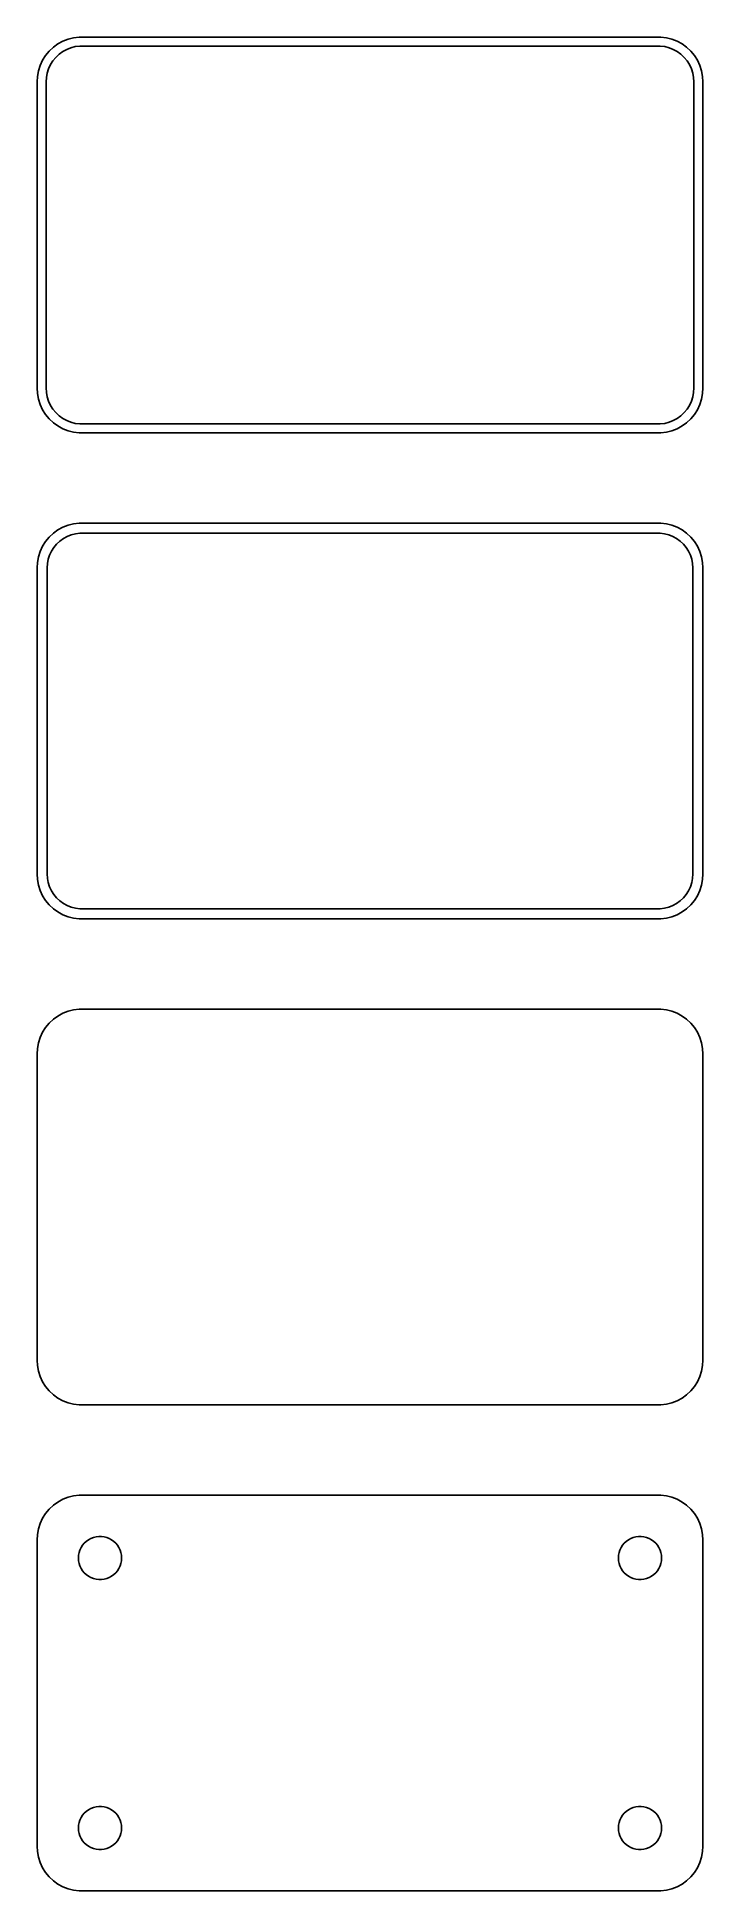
# Model space of a CAD drawing. Header units: metres. Extents: x -37 to 37, y 140 to 346.
import ezdxf

# ---------------------------------------------------------------- set-up
doc = ezdxf.new("R2010")
doc.units = ezdxf.units.M

msp = doc.modelspace()

# ---------------------------------------------------------------- linework, layer by layer
for p, q in [((-35.6448, 344.423), (-36.0451, 343.939)), ((-35.1871, 344.853), (-35.6448, 344.423)), ((-34.6791, 345.222), (-35.1871, 344.853)), ((-34.9159, 343.738), (-34.5497, 344.082)), ((-34.1289, 345.524), (-34.6791, 345.222)), ((-34.5497, 344.082), (-34.1433, 344.377)), ((-34.1433, 344.377), (-33.7031, 344.619)), ((-33.5451, 345.755), (-34.1289, 345.524)), ((-33.7031, 344.619), (-33.2361, 344.804)), ((-32.9369, 345.911), (-33.5451, 345.755)), ((-33.2361, 344.804), (-32.7495, 344.929)), ((-32.3139, 345.99), (-32.9369, 345.911)), ((-32.7495, 344.929), (-32.2512, 344.992)), ((32.3139, 345.99), (-32.3139, 345.99)), ((-32.2512, 344.992), (32.2512, 344.992)), ((32.2512, 344.992), (32.7495, 344.929)), ((32.9369, 345.911), (32.3139, 345.99)), ((32.7495, 344.929), (33.2361, 344.804)), ((33.5451, 345.755), (32.9369, 345.911)), ((33.2361, 344.804), (33.7031, 344.619)), ((34.1289, 345.524), (33.5451, 345.755)), ((33.7031, 344.619), (34.1433, 344.377)), ((34.6791, 345.222), (34.1289, 345.524)), ((34.1433, 344.377), (34.5497, 344.082)), ((34.5497, 344.082), (34.9159, 343.738)), ((35.1871, 344.853), (34.6791, 345.222)), ((35.6448, 344.423), (35.1871, 344.853)), ((36.0451, 343.939), (35.6448, 344.423)), ((-36.8429, 342.243), (-36.9606, 341.627)), ((-36.6489, 342.841), (-36.8429, 342.243)), ((-36.3815, 343.409), (-36.6489, 342.841)), ((-36.0451, 343.939), (-36.3815, 343.409)), ((-35.9685, 341.501), (-35.8743, 341.995)), ((-35.8743, 341.995), (-35.7191, 342.472)), ((-35.7191, 342.472), (-35.5052, 342.927)), ((-35.5052, 342.927), (-35.2361, 343.351)), ((-35.2361, 343.351), (-34.9159, 343.738)), ((34.9159, 343.738), (35.2361, 343.351)), ((35.2361, 343.351), (35.5052, 342.927)), ((35.5052, 342.927), (35.7191, 342.472)), ((35.7191, 342.472), (35.8743, 341.995)), ((35.8743, 341.995), (35.9685, 341.501)), ((36.3815, 343.409), (36.0451, 343.939)), ((36.6489, 342.841), (36.3815, 343.409)), ((36.8429, 342.243), (36.6489, 342.841)), ((36.9606, 341.627), (36.8429, 342.243)), ((-36.9606, 341.627), (-37, 341)), ((-37, 341), (-37, 307)), ((-36, 341), (-35.9685, 341.501)), ((-36, 307), (-36, 341)), ((35.9685, 341.501), (36, 341)), ((36, 341), (36, 307)), ((37, 341), (36.9606, 341.627)), ((37, 307), (37, 341)), ((-37, 307), (-36.9606, 306.373)), ((-35.9685, 306.499), (-36, 307)), ((36, 307), (35.9685, 306.499)), ((36.9606, 306.373), (37, 307)), ((-36.9606, 306.373), (-36.8429, 305.757)), ((-36.8429, 305.757), (-36.6489, 305.159)), ((-36.6489, 305.159), (-36.3815, 304.591)), ((-35.8743, 306.005), (-35.9685, 306.499)), ((-35.7191, 305.528), (-35.8743, 306.005)), ((-35.5052, 305.073), (-35.7191, 305.528)), ((-35.2361, 304.649), (-35.5052, 305.073)), ((35.5052, 305.073), (35.2361, 304.649)), ((35.7191, 305.528), (35.5052, 305.073)), ((35.8743, 306.005), (35.7191, 305.528)), ((35.9685, 306.499), (35.8743, 306.005)), ((36.3815, 304.591), (36.6489, 305.159)), ((36.6489, 305.159), (36.8429, 305.757)), ((36.8429, 305.757), (36.9606, 306.373)), ((-36.3815, 304.591), (-36.0451, 304.061)), ((-36.0451, 304.061), (-35.6448, 303.577)), ((-35.6448, 303.577), (-35.1871, 303.147)), ((-34.9159, 304.262), (-35.2361, 304.649)), ((-35.1871, 303.147), (-34.6791, 302.778)), ((-34.5497, 303.918), (-34.9159, 304.262)), ((-34.1433, 303.623), (-34.5497, 303.918)), ((-33.7031, 303.381), (-34.1433, 303.623)), ((-33.2361, 303.196), (-33.7031, 303.381)), ((-32.7495, 303.071), (-33.2361, 303.196)), ((-32.2512, 303.008), (-32.7495, 303.071)), ((32.2512, 303.008), (-32.2512, 303.008)), ((32.7495, 303.071), (32.2512, 303.008)), ((33.2361, 303.196), (32.7495, 303.071)), ((33.7031, 303.381), (33.2361, 303.196)), ((34.1433, 303.623), (33.7031, 303.381)), ((34.5497, 303.918), (34.1433, 303.623)), ((34.9159, 304.262), (34.5497, 303.918)), ((34.6791, 302.778), (35.1871, 303.147)), ((35.2361, 304.649), (34.9159, 304.262)), ((35.1871, 303.147), (35.6448, 303.577)), ((35.6448, 303.577), (36.0451, 304.061)), ((36.0451, 304.061), (36.3815, 304.591)), ((-34.6791, 302.778), (-34.1289, 302.476)), ((-34.1289, 302.476), (-33.5451, 302.245)), ((-33.5451, 302.245), (-32.9369, 302.089)), ((-32.9369, 302.089), (-32.3139, 302.01)), ((-32.3139, 302.01), (32.3139, 302.01)), ((32.3139, 302.01), (32.9369, 302.089)), ((32.9369, 302.089), (33.5451, 302.245)), ((33.5451, 302.245), (34.1289, 302.476)), ((34.1289, 302.476), (34.6791, 302.778)), ((-35.1871, 290.853), (-35.6448, 290.423)), ((-34.6791, 291.222), (-35.1871, 290.853)), ((-34.1289, 291.524), (-34.6791, 291.222)), ((-33.5451, 291.755), (-34.1289, 291.524)), ((-34.0751, 290.27), (-33.6489, 290.504)), ((-33.6489, 290.504), (-33.1967, 290.683)), ((-32.9369, 291.911), (-33.5451, 291.755)), ((-33.1967, 290.683), (-32.7256, 290.804)), ((-32.3139, 291.99), (-32.9369, 291.911)), ((-32.7256, 290.804), (-32.2432, 290.865)), ((32.3139, 291.99), (-32.3139, 291.99)), ((-32.2432, 290.865), (32.2432, 290.865)), ((32.2432, 290.865), (32.7256, 290.804)), ((32.9369, 291.911), (32.3139, 291.99)), ((32.7256, 290.804), (33.1967, 290.683)), ((33.5451, 291.755), (32.9369, 291.911)), ((33.1967, 290.683), (33.6489, 290.504)), ((34.1289, 291.524), (33.5451, 291.755)), ((33.6489, 290.504), (34.0751, 290.27)), ((34.6791, 291.222), (34.1289, 291.524)), ((35.1871, 290.853), (34.6791, 291.222)), ((35.6448, 290.423), (35.1871, 290.853)), ((-36.6489, 288.841), (-36.8429, 288.243)), ((-36.3815, 289.409), (-36.6489, 288.841)), ((-36.0451, 289.939), (-36.3815, 289.409)), ((-35.6448, 290.423), (-36.0451, 289.939)), ((-35.751, 287.963), (-35.6007, 288.426)), ((-35.6007, 288.426), (-35.3936, 288.866)), ((-35.3936, 288.866), (-35.133, 289.276)), ((-35.133, 289.276), (-34.823, 289.651)), ((-34.823, 289.651), (-34.4685, 289.984)), ((-34.4685, 289.984), (-34.0751, 290.27)), ((34.0751, 290.27), (34.4685, 289.984)), ((34.4685, 289.984), (34.823, 289.651)), ((34.823, 289.651), (35.133, 289.276)), ((35.133, 289.276), (35.3936, 288.866)), ((35.3936, 288.866), (35.6007, 288.426)), ((35.6007, 288.426), (35.751, 287.963)), ((36.0451, 289.939), (35.6448, 290.423)), ((36.3815, 289.409), (36.0451, 289.939)), ((36.6489, 288.841), (36.3815, 289.409)), ((36.8429, 288.243), (36.6489, 288.841)), ((-36.9606, 287.627), (-37, 287)), ((-37, 287), (-37, 253)), ((-36.8429, 288.243), (-36.9606, 287.627)), ((-35.8726, 287), (-35.8421, 287.485)), ((-35.8726, 253), (-35.8726, 287)), ((-35.8421, 287.485), (-35.751, 287.963)), ((35.751, 287.963), (35.8421, 287.485)), ((35.8421, 287.485), (35.8726, 287)), ((35.8726, 287), (35.8726, 253)), ((36.9606, 287.627), (36.8429, 288.243)), ((37, 287), (36.9606, 287.627)), ((37, 253), (37, 287)), ((-37, 253), (-36.9606, 252.373)), ((-36.9606, 252.373), (-36.8429, 251.757)), ((-36.8429, 251.757), (-36.6489, 251.159)), ((-35.8421, 252.515), (-35.8726, 253)), ((-35.751, 252.037), (-35.8421, 252.515)), ((-35.6007, 251.574), (-35.751, 252.037)), ((-35.3936, 251.134), (-35.6007, 251.574)), ((35.6007, 251.574), (35.3936, 251.134)), ((35.751, 252.037), (35.6007, 251.574)), ((35.8421, 252.515), (35.751, 252.037)), ((35.8726, 253), (35.8421, 252.515)), ((36.6489, 251.159), (36.8429, 251.757)), ((36.8429, 251.757), (36.9606, 252.373)), ((36.9606, 252.373), (37, 253)), ((-36.6489, 251.159), (-36.3815, 250.591)), ((-36.3815, 250.591), (-36.0451, 250.061)), ((-36.0451, 250.061), (-35.6448, 249.577)), ((-35.6448, 249.577), (-35.1871, 249.147)), ((-35.133, 250.724), (-35.3936, 251.134)), ((-34.823, 250.349), (-35.133, 250.724)), ((-34.4685, 250.016), (-34.823, 250.349)), ((-34.0751, 249.73), (-34.4685, 250.016)), ((-33.6489, 249.496), (-34.0751, 249.73)), ((-33.1967, 249.317), (-33.6489, 249.496)), ((-32.7256, 249.196), (-33.1967, 249.317)), ((33.1967, 249.317), (32.7256, 249.196)), ((33.6489, 249.496), (33.1967, 249.317)), ((34.0751, 249.73), (33.6489, 249.496)), ((34.4685, 250.016), (34.0751, 249.73)), ((34.823, 250.349), (34.4685, 250.016)), ((35.133, 250.724), (34.823, 250.349)), ((35.3936, 251.134), (35.133, 250.724)), ((35.1871, 249.147), (35.6448, 249.577)), ((35.6448, 249.577), (36.0451, 250.061)), ((36.0451, 250.061), (36.3815, 250.591)), ((36.3815, 250.591), (36.6489, 251.159)), ((-35.1871, 249.147), (-34.6791, 248.778)), ((-34.6791, 248.778), (-34.1289, 248.476)), ((-34.1289, 248.476), (-33.5451, 248.245)), ((-33.5451, 248.245), (-32.9369, 248.089)), ((-32.9369, 248.089), (-32.3139, 248.01)), ((-32.2432, 249.135), (-32.7256, 249.196)), ((-32.3139, 248.01), (32.3139, 248.01)), ((32.2432, 249.135), (-32.2432, 249.135)), ((32.7256, 249.196), (32.2432, 249.135)), ((32.3139, 248.01), (32.9369, 248.089)), ((32.9369, 248.089), (33.5451, 248.245)), ((33.5451, 248.245), (34.1289, 248.476)), ((34.1289, 248.476), (34.6791, 248.778)), ((34.6791, 248.778), (35.1871, 249.147)), ((-34.6791, 237.222), (-35.1871, 236.853)), ((-34.1289, 237.524), (-34.6791, 237.222)), ((-33.5451, 237.755), (-34.1289, 237.524)), ((-32.9369, 237.911), (-33.5451, 237.755)), ((-32.3139, 237.99), (-32.9369, 237.911)), ((32.3139, 237.99), (-32.3139, 237.99)), ((32.9369, 237.911), (32.3139, 237.99)), ((33.5451, 237.755), (32.9369, 237.911)), ((34.1289, 237.524), (33.5451, 237.755)), ((34.6791, 237.222), (34.1289, 237.524)), ((35.1871, 236.853), (34.6791, 237.222)), ((-36.6489, 234.841), (-36.8429, 234.243)), ((-36.3815, 235.409), (-36.6489, 234.841)), ((-36.0451, 235.939), (-36.3815, 235.409)), ((-35.6448, 236.423), (-36.0451, 235.939)), ((-35.1871, 236.853), (-35.6448, 236.423)), ((35.6448, 236.423), (35.1871, 236.853)), ((36.0451, 235.939), (35.6448, 236.423)), ((36.3815, 235.409), (36.0451, 235.939)), ((36.6489, 234.841), (36.3815, 235.409)), ((36.8429, 234.243), (36.6489, 234.841)), ((-36.9606, 233.627), (-37, 233)), ((-37, 233), (-37, 199)), ((-36.8429, 234.243), (-36.9606, 233.627)), ((36.9606, 233.627), (36.8429, 234.243)), ((37, 233), (36.9606, 233.627)), ((37, 199), (37, 233)), ((-37, 199), (-36.9606, 198.373)), ((-36.9606, 198.373), (-36.8429, 197.757)), ((-36.8429, 197.757), (-36.6489, 197.159)), ((36.6489, 197.159), (36.8429, 197.757)), ((36.8429, 197.757), (36.9606, 198.373)), ((36.9606, 198.373), (37, 199)), ((-36.6489, 197.159), (-36.3815, 196.591)), ((-36.3815, 196.591), (-36.0451, 196.061)), ((-36.0451, 196.061), (-35.6448, 195.577)), ((35.6448, 195.577), (36.0451, 196.061)), ((36.0451, 196.061), (36.3815, 196.591)), ((36.3815, 196.591), (36.6489, 197.159)), ((-35.6448, 195.577), (-35.1871, 195.147)), ((-35.1871, 195.147), (-34.6791, 194.778)), ((-34.6791, 194.778), (-34.1289, 194.476)), ((-34.1289, 194.476), (-33.5451, 194.245)), ((-33.5451, 194.245), (-32.9369, 194.089)), ((-32.9369, 194.089), (-32.3139, 194.01)), ((-32.3139, 194.01), (32.3139, 194.01)), ((32.3139, 194.01), (32.9369, 194.089)), ((32.9369, 194.089), (33.5451, 194.245)), ((33.5451, 194.245), (34.1289, 194.476)), ((34.1289, 194.476), (34.6791, 194.778)), ((34.6791, 194.778), (35.1871, 195.147)), ((35.1871, 195.147), (35.6448, 195.577)), ((-34.1289, 183.524), (-34.6791, 183.222)), ((-33.5451, 183.755), (-34.1289, 183.524)), ((-32.9369, 183.911), (-33.5451, 183.755)), ((-32.3139, 183.99), (-32.9369, 183.911)), ((32.3139, 183.99), (-32.3139, 183.99)), ((32.9369, 183.911), (32.3139, 183.99)), ((33.5451, 183.755), (32.9369, 183.911)), ((34.1289, 183.524), (33.5451, 183.755)), ((34.6791, 183.222), (34.1289, 183.524)), ((-36.3815, 181.409), (-36.6489, 180.841)), ((-36.0451, 181.939), (-36.3815, 181.409)), ((-35.6448, 182.423), (-36.0451, 181.939)), ((-35.1871, 182.853), (-35.6448, 182.423)), ((-34.6791, 183.222), (-35.1871, 182.853)), ((35.1871, 182.853), (34.6791, 183.222)), ((35.6448, 182.423), (35.1871, 182.853)), ((36.0451, 181.939), (35.6448, 182.423)), ((36.3815, 181.409), (36.0451, 181.939)), ((36.6489, 180.841), (36.3815, 181.409)), ((-36.9606, 179.627), (-37, 179)), ((-36.8429, 180.243), (-36.9606, 179.627)), ((-36.6489, 180.841), (-36.8429, 180.243)), ((-31.0219, 179.172), (-30.7416, 179.283)), ((-30.7416, 179.283), (-30.4497, 179.357)), ((-30.4497, 179.357), (-30.1507, 179.395)), ((-30.1507, 179.395), (-29.8493, 179.395)), ((-29.8493, 179.395), (-29.5503, 179.357)), ((-29.5503, 179.357), (-29.2583, 179.283)), ((-29.2583, 179.283), (-28.9781, 179.172)), ((28.9781, 179.172), (29.2583, 179.283)), ((29.2583, 179.283), (29.5503, 179.357)), ((29.5503, 179.357), (29.8493, 179.395)), ((29.8493, 179.395), (30.1507, 179.395)), ((30.1507, 179.395), (30.4497, 179.357)), ((30.4497, 179.357), (30.7416, 179.283)), ((30.7416, 179.283), (31.0219, 179.172)), ((36.8429, 180.243), (36.6489, 180.841)), ((36.9606, 179.627), (36.8429, 180.243)), ((37, 179), (36.9606, 179.627)), ((-37, 179), (-37, 145)), ((-32.4, 177), (-32.3811, 177.301)), ((-32.3811, 177.301), (-32.3246, 177.597)), ((-32.3246, 177.597), (-32.2315, 177.883)), ((-32.2315, 177.883), (-32.1031, 178.156)), ((-32.1031, 178.156), (-31.9416, 178.411)), ((-31.9416, 178.411), (-31.7495, 178.643)), ((-31.7495, 178.643), (-31.5298, 178.849)), ((-31.5298, 178.849), (-31.286, 179.026)), ((-31.286, 179.026), (-31.0219, 179.172)), ((-28.9781, 179.172), (-28.714, 179.026)), ((-28.714, 179.026), (-28.4702, 178.849)), ((-28.4702, 178.849), (-28.2505, 178.643)), ((-28.2505, 178.643), (-28.0583, 178.411)), ((-28.0583, 178.411), (-27.8969, 178.156)), ((-27.8969, 178.156), (-27.7685, 177.883)), ((-27.7685, 177.883), (-27.6754, 177.597)), ((-27.6754, 177.597), (-27.6189, 177.301)), ((-27.6189, 177.301), (-27.6, 177)), ((27.6, 177), (27.6189, 177.301)), ((27.6189, 177.301), (27.6754, 177.597)), ((27.6754, 177.597), (27.7685, 177.883)), ((27.7685, 177.883), (27.8969, 178.156)), ((27.8969, 178.156), (28.0583, 178.411)), ((28.0583, 178.411), (28.2505, 178.643)), ((28.2505, 178.643), (28.4702, 178.849)), ((28.4702, 178.849), (28.714, 179.026)), ((28.714, 179.026), (28.9781, 179.172)), ((31.0219, 179.172), (31.286, 179.026)), ((31.286, 179.026), (31.5298, 178.849)), ((31.5298, 178.849), (31.7495, 178.643)), ((31.7495, 178.643), (31.9416, 178.411)), ((31.9416, 178.411), (32.1031, 178.156)), ((32.1031, 178.156), (32.2315, 177.883)), ((32.2315, 177.883), (32.3246, 177.597)), ((32.3246, 177.597), (32.3811, 177.301)), ((32.3811, 177.301), (32.4, 177)), ((37, 145), (37, 179)), ((-32.3811, 176.699), (-32.4, 177)), ((-32.3246, 176.403), (-32.3811, 176.699)), ((-32.2315, 176.117), (-32.3246, 176.403)), ((-32.1031, 175.844), (-32.2315, 176.117)), ((-31.9416, 175.589), (-32.1031, 175.844)), ((-31.7495, 175.357), (-31.9416, 175.589)), ((-31.5298, 175.151), (-31.7495, 175.357)), ((-31.286, 174.974), (-31.5298, 175.151)), ((-28.4702, 175.151), (-28.714, 174.974)), ((-28.2505, 175.357), (-28.4702, 175.151)), ((-28.0583, 175.589), (-28.2505, 175.357)), ((-27.8969, 175.844), (-28.0583, 175.589)), ((-27.7685, 176.117), (-27.8969, 175.844)), ((-27.6754, 176.403), (-27.7685, 176.117)), ((-27.6189, 176.699), (-27.6754, 176.403)), ((-27.6, 177), (-27.6189, 176.699)), ((27.6189, 176.699), (27.6, 177)), ((27.6754, 176.403), (27.6189, 176.699)), ((27.7685, 176.117), (27.6754, 176.403)), ((27.8969, 175.844), (27.7685, 176.117)), ((28.0583, 175.589), (27.8969, 175.844)), ((28.2505, 175.357), (28.0583, 175.589)), ((28.4702, 175.151), (28.2505, 175.357)), ((28.714, 174.974), (28.4702, 175.151)), ((31.5298, 175.151), (31.286, 174.974)), ((31.7495, 175.357), (31.5298, 175.151)), ((31.9416, 175.589), (31.7495, 175.357)), ((32.1031, 175.844), (31.9416, 175.589)), ((32.2315, 176.117), (32.1031, 175.844)), ((32.3246, 176.403), (32.2315, 176.117)), ((32.3811, 176.699), (32.3246, 176.403)), ((32.4, 177), (32.3811, 176.699)), ((-31.0219, 174.828), (-31.286, 174.974)), ((-30.7416, 174.717), (-31.0219, 174.828)), ((-30.4497, 174.643), (-30.7416, 174.717)), ((-30.1507, 174.605), (-30.4497, 174.643)), ((-29.8493, 174.605), (-30.1507, 174.605)), ((-29.5503, 174.643), (-29.8493, 174.605)), ((-29.2583, 174.717), (-29.5503, 174.643)), ((-28.9781, 174.828), (-29.2583, 174.717)), ((-28.714, 174.974), (-28.9781, 174.828)), ((28.9781, 174.828), (28.714, 174.974)), ((29.2583, 174.717), (28.9781, 174.828)), ((29.5503, 174.643), (29.2583, 174.717)), ((29.8493, 174.605), (29.5503, 174.643)), ((30.1507, 174.605), (29.8493, 174.605)), ((30.4497, 174.643), (30.1507, 174.605)), ((30.7416, 174.717), (30.4497, 174.643)), ((31.0219, 174.828), (30.7416, 174.717)), ((31.286, 174.974), (31.0219, 174.828)), ((-32.1031, 148.156), (-31.9416, 148.411)), ((-31.9416, 148.411), (-31.7495, 148.643)), ((-31.7495, 148.643), (-31.5298, 148.849)), ((-31.5298, 148.849), (-31.286, 149.026)), ((-31.286, 149.026), (-31.0219, 149.172)), ((-31.0219, 149.172), (-30.7416, 149.283)), ((-30.7416, 149.283), (-30.4497, 149.357)), ((-30.4497, 149.357), (-30.1507, 149.395)), ((-30.1507, 149.395), (-29.8493, 149.395)), ((-29.8493, 149.395), (-29.5503, 149.357)), ((-29.5503, 149.357), (-29.2583, 149.283)), ((-29.2583, 149.283), (-28.9781, 149.172)), ((-28.9781, 149.172), (-28.714, 149.026)), ((-28.714, 149.026), (-28.4702, 148.849)), ((-28.4702, 148.849), (-28.2505, 148.643)), ((-28.2505, 148.643), (-28.0583, 148.411)), ((-28.0583, 148.411), (-27.8969, 148.156)), ((27.8969, 148.156), (28.0583, 148.411)), ((28.0583, 148.411), (28.2505, 148.643)), ((28.2505, 148.643), (28.4702, 148.849)), ((28.4702, 148.849), (28.714, 149.026)), ((28.714, 149.026), (28.9781, 149.172)), ((28.9781, 149.172), (29.2583, 149.283)), ((29.2583, 149.283), (29.5503, 149.357)), ((29.5503, 149.357), (29.8493, 149.395)), ((29.8493, 149.395), (30.1507, 149.395)), ((30.1507, 149.395), (30.4497, 149.357)), ((30.4497, 149.357), (30.7416, 149.283)), ((30.7416, 149.283), (31.0219, 149.172)), ((31.0219, 149.172), (31.286, 149.026)), ((31.286, 149.026), (31.5298, 148.849)), ((31.5298, 148.849), (31.7495, 148.643)), ((31.7495, 148.643), (31.9416, 148.411)), ((31.9416, 148.411), (32.1031, 148.156)), ((-32.4, 147), (-32.3811, 147.301)), ((-32.3811, 146.699), (-32.4, 147)), ((-32.3811, 147.301), (-32.3246, 147.597)), ((-32.3246, 146.403), (-32.3811, 146.699)), ((-32.3246, 147.597), (-32.2315, 147.883)), ((-32.2315, 146.117), (-32.3246, 146.403)), ((-32.2315, 147.883), (-32.1031, 148.156)), ((-27.8969, 148.156), (-27.7685, 147.883)), ((-27.7685, 147.883), (-27.6754, 147.597)), ((-27.6754, 146.403), (-27.7685, 146.117)), ((-27.6754, 147.597), (-27.6189, 147.301)), ((-27.6189, 146.699), (-27.6754, 146.403)), ((-27.6189, 147.301), (-27.6, 147)), ((-27.6, 147), (-27.6189, 146.699)), ((27.6, 147), (27.6189, 147.301)), ((27.6189, 146.699), (27.6, 147)), ((27.6189, 147.301), (27.6754, 147.597)), ((27.6754, 146.403), (27.6189, 146.699)), ((27.6754, 147.597), (27.7685, 147.883)), ((27.7685, 146.117), (27.6754, 146.403)), ((27.7685, 147.883), (27.8969, 148.156)), ((32.1031, 148.156), (32.2315, 147.883)), ((32.2315, 147.883), (32.3246, 147.597)), ((32.3246, 146.403), (32.2315, 146.117)), ((32.3246, 147.597), (32.3811, 147.301)), ((32.3811, 146.699), (32.3246, 146.403)), ((32.3811, 147.301), (32.4, 147)), ((32.4, 147), (32.3811, 146.699)), ((-37, 145), (-36.9606, 144.373)), ((-36.9606, 144.373), (-36.8429, 143.757)), ((-32.1031, 145.844), (-32.2315, 146.117)), ((-31.9416, 145.589), (-32.1031, 145.844)), ((-31.7495, 145.357), (-31.9416, 145.589)), ((-31.5298, 145.151), (-31.7495, 145.357)), ((-31.286, 144.974), (-31.5298, 145.151)), ((-31.0219, 144.828), (-31.286, 144.974)), ((-30.7416, 144.717), (-31.0219, 144.828)), ((-30.4497, 144.643), (-30.7416, 144.717)), ((-30.1507, 144.605), (-30.4497, 144.643)), ((-29.8493, 144.605), (-30.1507, 144.605)), ((-29.5503, 144.643), (-29.8493, 144.605)), ((-29.2583, 144.717), (-29.5503, 144.643)), ((-28.9781, 144.828), (-29.2583, 144.717)), ((-28.714, 144.974), (-28.9781, 144.828)), ((-28.4702, 145.151), (-28.714, 144.974)), ((-28.2505, 145.357), (-28.4702, 145.151)), ((-28.0583, 145.589), (-28.2505, 145.357)), ((-27.8969, 145.844), (-28.0583, 145.589)), ((-27.7685, 146.117), (-27.8969, 145.844)), ((27.8969, 145.844), (27.7685, 146.117)), ((28.0583, 145.589), (27.8969, 145.844)), ((28.2505, 145.357), (28.0583, 145.589)), ((28.4702, 145.151), (28.2505, 145.357)), ((28.714, 144.974), (28.4702, 145.151)), ((28.9781, 144.828), (28.714, 144.974)), ((29.2583, 144.717), (28.9781, 144.828)), ((29.5503, 144.643), (29.2583, 144.717)), ((29.8493, 144.605), (29.5503, 144.643)), ((30.1507, 144.605), (29.8493, 144.605)), ((30.4497, 144.643), (30.1507, 144.605)), ((30.7416, 144.717), (30.4497, 144.643)), ((31.0219, 144.828), (30.7416, 144.717)), ((31.286, 144.974), (31.0219, 144.828)), ((31.5298, 145.151), (31.286, 144.974)), ((31.7495, 145.357), (31.5298, 145.151)), ((31.9416, 145.589), (31.7495, 145.357)), ((32.1031, 145.844), (31.9416, 145.589)), ((32.2315, 146.117), (32.1031, 145.844)), ((36.8429, 143.757), (36.9606, 144.373)), ((36.9606, 144.373), (37, 145)), ((-36.8429, 143.757), (-36.6489, 143.159)), ((-36.6489, 143.159), (-36.3815, 142.591)), ((-36.3815, 142.591), (-36.0451, 142.061)), ((36.0451, 142.061), (36.3815, 142.591)), ((36.3815, 142.591), (36.6489, 143.159)), ((36.6489, 143.159), (36.8429, 143.757)), ((-36.0451, 142.061), (-35.6448, 141.577)), ((-35.6448, 141.577), (-35.1871, 141.147)), ((-35.1871, 141.147), (-34.6791, 140.778)), ((-34.6791, 140.778), (-34.1289, 140.476)), ((-34.1289, 140.476), (-33.5451, 140.245)), ((-33.5451, 140.245), (-32.9369, 140.089)), ((-32.9369, 140.089), (-32.3139, 140.01)), ((32.3139, 140.01), (32.9369, 140.089)), ((32.9369, 140.089), (33.5451, 140.245)), ((33.5451, 140.245), (34.1289, 140.476)), ((34.1289, 140.476), (34.6791, 140.778)), ((34.6791, 140.778), (35.1871, 141.147)), ((35.1871, 141.147), (35.6448, 141.577)), ((35.6448, 141.577), (36.0451, 142.061)), ((-32.3139, 140.01), (32.3139, 140.01))]:
    msp.add_line(p, q)

doc.saveas('drawing.dxf')
